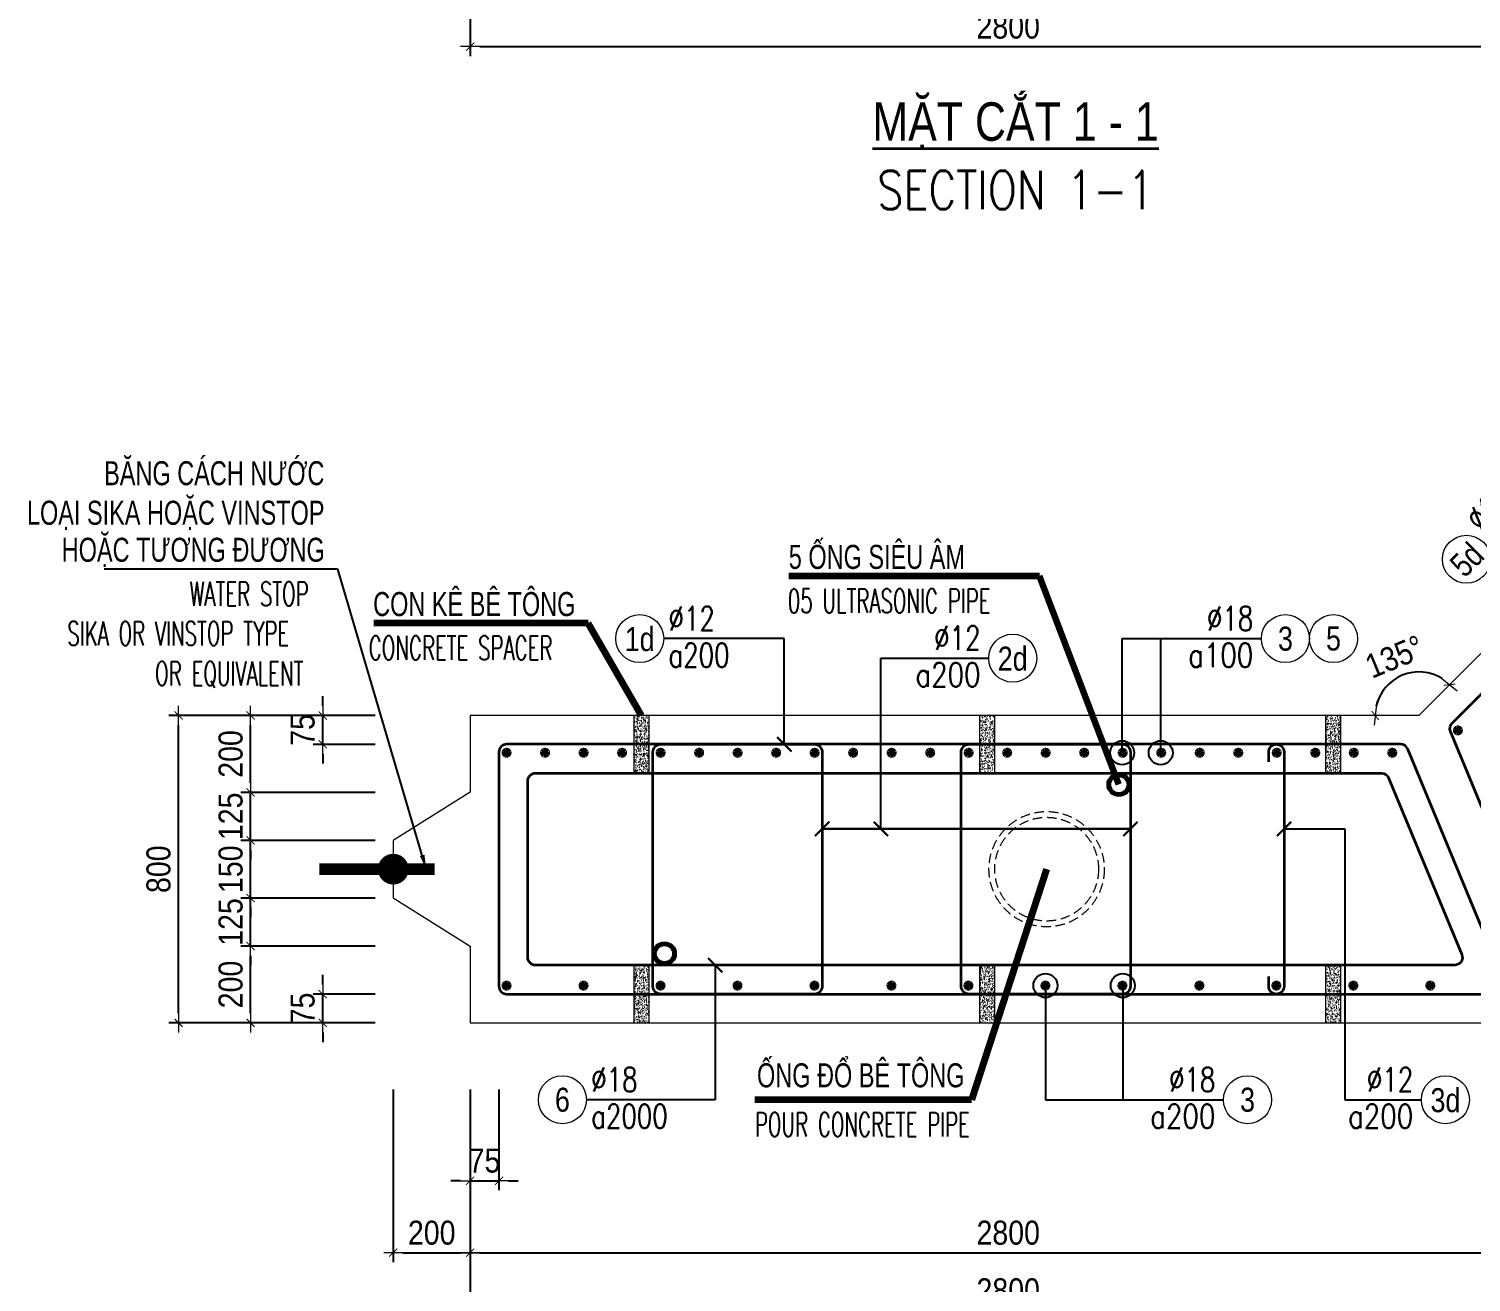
# Model space of a CAD drawing. Header units: millimetres. Extents: x -642477 to 1168880, y -27982 to 330379.
# Drawn here: x 577394 to 588653, y 82598 to 92384 of the extents above; entities that cross this region are included whole.
import ezdxf
from ezdxf.enums import TextEntityAlignment as Align

# ---------------------------------------------------------------- set-up
doc = ezdxf.new("R2010")
doc.units = ezdxf.units.MM
doc.linetypes.add('HIDDEN', pattern=[0.375, 0.25, -0.125])
doc.layers.get('0').update_dxf_attribs({"lineweight": 20})
doc.layers.get('Defpoints').update_dxf_attribs({"color": 151, "lineweight": 9})
for name, color, linetype, lineweight in [('NDC_S_BREAK-LINE', 1, 'Continuous', 15), ('NDC_S_DIAPHGRAM WALL', 3, 'Continuous', 20), ('NDC_S_DIM', 1, 'Continuous', 15), ('NDC_S_ENG TITLE', 3, 'Continuous', 20), ('NDC_S_HATCH MATERIAL', 8, 'Continuous', 13), ('NDC_S_LEADER', 1, 'Continuous', 15), ('NDC_S_LEVEL TEXT', 7, 'Continuous', 20), ('NDC_S_REBAR', 4, 'Continuous', 35), ('NDC_S_VN TEXT', 7, 'Continuous', 20), ('NDC_S_VN TITLE', 6, 'Continuous', 35)]:
    doc.layers.add(name, color=color, linetype=linetype, lineweight=lineweight)
doc.layers.add('NDC_S_REBAR DES.', color=2, linetype='Continuous')
doc.styles.add('ARIAL', font='arial.ttf', dxfattribs={"width": 0.8})
doc.styles.add('NDC_ARIAL', font='arial.ttf', dxfattribs={"width": 0.85})
doc.styles.add('NDC_DIM', font='', dxfattribs={"width": 0.75})
doc.styles.add('NDC_EN TXT', font='romans.shx', dxfattribs={"width": 0.8})
doc.styles.get('NDC_DIM').set_extended_font_data('Dotum')
doc.dimstyles.new('A1-NDC-1-25 (x3)', dxfattribs={"dimscale": 75, "dimtxt": 2.5, "dimasz": 1, "dimexe": 1, "dimexo": 0, "dimgap": 0.8, "dimtad": 1, "dimdec": 0, "dimlfac": 0.333333, "dimdsep": 46, "dimtxsty": 'NDC_ARIAL', "dimblk": 'DIMMARK', "dimcen": 49999.938995, "dimdle": 1.5, "dimclrd": 1, "dimclre": 1, "dimclrt": 3, "dimadec": 0, "dimazin": 0, "dimtfac": 1, "dimtdec": 0, "dimtix": 1, "dimtmove": 2, "dimatfit": 3, "dimfxl": 1, "dimarcsym": 0})
doc.dimstyles.new('NDC_dim_25', dxfattribs={"dimscale": 25, "dimtxt": 2.2, "dimasz": 1.5, "dimexe": 1.5, "dimexo": 2.5, "dimgap": 1, "dimtad": 1, "dimdec": 0, "dimzin": 0, "dimdsep": 46, "dimtxsty": 'NDC_DIM', "dimblk": 'DIMMARK', "dimcen": 0.09, "dimdle": 1.2, "dimclrd": 1, "dimclre": 1, "dimclrt": 3, "dimadec": 0, "dimazin": 0, "dimtfac": 1, "dimtdec": 0, "dimtix": 1, "dimtofl": 0, "dimtmove": 0, "dimatfit": 3, "dimfxl": 6, "dimfxlon": 1, "dimtolj": 1, "dimtzin": 0, "dimarcsym": 0})

# ---------------------------------------------------------------- blocks, each defined once
blk = doc.blocks.new('DIMMARK')
at = {"layer": 'NDC_S_DIM', "color": 1}
blk.add_line((-1.5, 0), (1, 0), dxfattribs=at)
at = {"layer": 'NDC_S_DIM', "color": 2, "const_width": 0.1}
blk.add_lwpolyline([(-0.424, -0.424), (0.424, 0.424)], dxfattribs=at)
blk = doc.blocks.new('*D969')
at = {"layer": 'Defpoints', "color": 0, "ltscale": 100, "transparency": 16777216}
for p in [(580839, 93969), (589239, 93969), (589239, 92245)]:
    blk.add_point(p, dxfattribs=at)
at = {"layer": 'NDC_S_DIM', "color": 1, "lineweight": -2, "ltscale": 100, "transparency": 16777216}
for p, q in [((580839, 93969), (580839, 92170)), ((589239, 93969), (589239, 92170)), ((580914, 92245), (589164, 92245))]:
    blk.add_line(p, q, dxfattribs=at)
at = {"layer": 'NDC_S_DIM', "color": 1, "lineweight": -2, "ltscale": 100, "transparency": 16777216, "xscale": 75, "yscale": 75, "zscale": 75, "rotation": 180}
blk.add_blockref('DIMMARK', (580839, 92245), dxfattribs=at)
at = {"layer": 'NDC_S_DIM', "color": 1, "lineweight": -2, "ltscale": 100, "transparency": 16777216, "xscale": 75, "yscale": 75, "zscale": 75}
blk.add_blockref('DIMMARK', (589239, 92245), dxfattribs=at)
at = {"layer": 'NDC_S_DIM', "color": 3, "ltscale": 100, "transparency": 16777216, "insert": (585039, 92400), "char_height": 187.5, "attachment_point": 5, "style": 'NDC_ARIAL'}
blk.add_mtext('2800', dxfattribs=at)
blk = doc.blocks.new('Ong sieu am')
at = {"layer": 'NDC_S_HATCH MATERIAL'}
h = blk.add_hatch(dxfattribs=at)
h.set_pattern_fill('ANSI31', color=256, scale=20)
h.set_pattern_definition([(45, (0, 0), (-1.76776695, 1.76776695), [])])
h.paths.add_polyline_path([(-7119.3, 51158.9, 1), (-7179.3, 51158.9, 1)])
h.paths.add_polyline_path([(-7171.3, 51158.9, -1), (-7127.3, 51158.9, -1)], flags=16)
at = {"layer": 'NDC_S_REBAR DES.'}
for radius in [30, 22]:
    blk.add_circle((-7149.3, 51158.9), radius, dxfattribs=at)
blk = doc.blocks.new('ong do BT')
at = {"layer": 'NDC_S_HATCH MATERIAL', "linetype": 'HIDDEN', "ltscale": 100}
for radius in [150, 135]:
    blk.add_circle((-6323.7, 51237.8), radius, dxfattribs=at)
blk = doc.blocks.new('con ke BT')
at = {"layer": 'NDC_S_HATCH MATERIAL'}
h = blk.add_hatch(dxfattribs=at)
h.set_pattern_fill('AR-CONC', color=256, scale=2)
h.set_pattern_definition([(50, (0, 0), (14.3452037, -1.2550427), [1.5, -16.5]), (355, (0, 0), (-2.7750267, 15.0438427), [1.2, -13.2]), (100.451444, (1.195, -0.105), (11.570177, 13.7888), [1.274804, -14.0228422]), (46.1842, (0, 4), (21.3448266, -3.3103856), [2.25, -24.75]), (96.635635, (1.779, 3.724), (18.693239, 19.482372), [1.912207, -21.034275]), (351.184164, (0, 4), (18.693239, 19.482372), [1.8, -19.8]), (21, (2, 3), (11.938141, -8.0523778), [1.5, -16.5]), (326, (2, 3), (4.8663066, 14.503001), [1.2, -13.2]), (71.451445, (2.995, 2.329), (16.8044475, 6.450623), [1.274804, -14.0228422]), (37.5, (0, 0), (0.2431971, 6.6578771), [0, -13.04, 0, -13.4, 0, -13.25]), (7.5, (0, 0), (5.2613907, 7.8882342), [0, -7.64, 0, -12.74, 0, -5.05]), (327.5, (-4.46, 0), (10.6764487, -0.45109743), [0, -5, 0, -15.6, 0, -20.7]), (317.5, (-6.46, 0), (11.6637234, 2.0020996), [0, -6.5, 0, -10.36, 0, -14.7])])
h.paths.add_polyline_path([(-7076.9, 51430.9), (-7116.9, 51430.9), (-7116.9, 51280.9), (-7076.9, 51280.9)])
at = {"layer": 'NDC_S_BREAK-LINE'}
blk.add_lwpolyline([(-7116.9, 51430.9), (-7116.9, 51280.9), (-7076.9, 51280.9), (-7076.9, 51430.9)], close=True, dxfattribs=at)
blk = doc.blocks.new('*U972')
at = {"layer": 'NDC_S_LEADER', "xscale": 3, "yscale": 3, "zscale": 3}
blk.add_blockref('con ke BT', (21291, -154068), dxfattribs=at)
blk = doc.blocks.new('*U973')
at = {"layer": 'NDC_S_DIM', "color": 0, "linetype": 'ByBlock', "lineweight": -2, "transparency": 16777216}
for p in [(0, 0), (2700, 0), (5400, 0)]:
    blk.add_blockref('*U972', p, dxfattribs=at)
blk = doc.blocks.new('*U974')
at = {"layer": 'NDC_S_LEADER', "xscale": 3, "yscale": 3, "zscale": 3}
blk.add_blockref('con ke BT', (21291, -154068), dxfattribs=at)
blk = doc.blocks.new('*U975')
at = {"layer": 'NDC_S_DIM', "color": 0, "linetype": 'ByBlock', "lineweight": -2, "transparency": 16777216}
for p in [(0, 0), (2700, 0), (5400, 0)]:
    blk.add_blockref('*U974', p, dxfattribs=at)
blk = doc.blocks.new('*U367')
blk.add_circle((-2.5, 0), 2.5)
at = {"layer": 'NDC_S_VN TEXT', "color": 3, "style": 'NDC_EN TXT', "width": 0.75}
for tag, p in [('DK1', (0.5, 0.85)), ('KC1', (0.5, -2.97))]:
    blk.add_attdef(tag, p, '', height=2.5, dxfattribs=at)
at = {"layer": 'NDC_S_VN TEXT', "color": 7, "style": 'ARIAL', "width": 0.8}
blk.add_attdef('SH2', text='', height=2.5, dxfattribs=at).set_placement((-2.5, 0), align=Align.MIDDLE)
blk = doc.blocks.new('*U366')
blk.add_circle((2.5, 0), 2.5)
at = {"layer": 'NDC_S_VN TEXT', "color": 3, "style": 'NDC_EN TXT'}
for tag, width, p in [('DK2', 0.75, (-0.85, 0.85)), ('KC2', 0.8, (-0.85, -2.97))]:
    blk.add_attdef(tag, text='', height=2.5, dxfattribs=dict(at, width=width)).set_placement(p, align=Align.RIGHT)
at = {"layer": 'NDC_S_VN TEXT', "color": 7, "style": 'ARIAL', "width": 0.8}
blk.add_attdef('SH3', text='', height=2.5, dxfattribs=at).set_placement((2.5, 0), align=Align.MIDDLE)
blk = doc.blocks.new('kata_block_THEP')
at = {"layer": 'NDC_S_REBAR', "color": 0}
for p, q in [((-0.5, 0), (0.5, 0)), ((-0.35, 0.35), (0.35, -0.35)), ((0.35, 0.35), (-0.35, -0.35)), ((0, 0.5), (0, -0.5))]:
    blk.add_line(p, q, dxfattribs=at)
at = {"layer": 'NDC_S_REBAR', "color": 0, "const_width": 0.0833}
blk.add_lwpolyline([(-0.5, 0, 1), (0.5, 0, 1), (-0.5, 0, 1)], format="xyb", dxfattribs=at)
blk = doc.blocks.new('*U976')
at = {"layer": 'NDC_S_REBAR', "ltscale": 80, "xscale": 72, "yscale": 72, "zscale": 72}
blk.add_blockref('kata_block_THEP', (0, 0), dxfattribs=at)
blk = doc.blocks.new('*U977')
at = {"layer": 'NDC_S_LEVEL TEXT', "color": 0, "linetype": 'ByBlock', "lineweight": -2, "transparency": 16777216}
for p in [(0, 0), (600.9, 0), (1201.8, 0), (1802.7, 0), (2403.6, 0), (3004.5, 0), (3605.4, 0), (4206.3, 0), (4807.2, 0), (5408.1, 0), (6009, 0), (6609.9, 0), (7210.8, 0)]:
    blk.add_blockref('*U976', p, dxfattribs=at)
blk = doc.blocks.new('*U978')
at = {"layer": 'NDC_S_REBAR', "ltscale": 80, "xscale": 72, "yscale": 72, "zscale": 72}
blk.add_blockref('kata_block_THEP', (0, 0), dxfattribs=at)
blk = doc.blocks.new('*U979')
at = {"layer": 'NDC_S_LEVEL TEXT', "color": 0, "linetype": 'ByBlock', "lineweight": -2, "transparency": 16777216}
for p in [(0, 0), (300.6, 0), (601.2, 0), (901.8, 0), (1202.4, 0), (1503, 0), (1803.6, 0), (2104.2, 0), (2404.8, 0), (2705.4, 0), (3006, 0), (3306.6, 0), (3607.2, 0), (3907.8, 0), (4208.4, 0), (4509, 0), (4809.6, 0), (5110.2, 0), (5410.8, 0), (5711.4, 0), (6012, 0), (6312.6, 0), (6613.2, 0), (6913.8, 0)]:
    blk.add_blockref('*U978', p, dxfattribs=at)
blk = doc.blocks.new('*D988')
at = {"layer": 'Defpoints', "color": 0, "ltscale": 100, "transparency": 16777216}
for p in [(580839, 84102), (581064, 84102), (581064, 83390)]:
    blk.add_point(p, dxfattribs=at)
at = {"layer": 'NDC_S_DIM', "color": 1, "lineweight": -2, "ltscale": 100, "transparency": 16777216}
for p, q in [((580839, 84102), (580839, 83315)), ((581064, 84102), (581064, 83315)), ((580764, 83390), (580689, 83390)), ((580839, 83390), (581064, 83390)), ((581139, 83390), (581214, 83390))]:
    blk.add_line(p, q, dxfattribs=at)
at = {"layer": 'NDC_S_DIM', "color": 1, "lineweight": -2, "ltscale": 100, "transparency": 16777216, "xscale": 75, "yscale": 75, "zscale": 75}
blk.add_blockref('DIMMARK', (580839, 83390), dxfattribs=at)
at = {"layer": 'NDC_S_DIM', "color": 1, "lineweight": -2, "ltscale": 100, "transparency": 16777216, "xscale": 75, "yscale": 75, "zscale": 75, "rotation": 180}
blk.add_blockref('DIMMARK', (581064, 83390), dxfattribs=at)
at = {"layer": 'NDC_S_DIM', "color": 3, "ltscale": 100, "transparency": 16777216, "insert": (580951, 83546), "char_height": 187.5, "attachment_point": 5, "style": 'NDC_ARIAL'}
blk.add_mtext('75', dxfattribs=at)
blk = doc.blocks.new('*D989')
at = {"layer": 'Defpoints', "color": 0, "ltscale": 100, "transparency": 16777216}
for p in [(580239, 84102), (580839, 84102), (580839, 82828)]:
    blk.add_point(p, dxfattribs=at)
at = {"layer": 'NDC_S_DIM', "color": 1, "lineweight": -2, "ltscale": 100, "transparency": 16777216}
for p, q in [((580239, 84102), (580239, 82753)), ((580839, 84102), (580839, 82753)), ((580314, 82828), (580764, 82828))]:
    blk.add_line(p, q, dxfattribs=at)
at = {"layer": 'NDC_S_DIM', "color": 1, "lineweight": -2, "ltscale": 100, "transparency": 16777216, "xscale": 75, "yscale": 75, "zscale": 75, "rotation": 180}
blk.add_blockref('DIMMARK', (580239, 82828), dxfattribs=at)
at = {"layer": 'NDC_S_DIM', "color": 1, "lineweight": -2, "ltscale": 100, "transparency": 16777216, "xscale": 75, "yscale": 75, "zscale": 75}
blk.add_blockref('DIMMARK', (580839, 82828), dxfattribs=at)
at = {"layer": 'NDC_S_DIM', "color": 3, "ltscale": 100, "transparency": 16777216, "insert": (580539, 82983), "char_height": 187.5, "attachment_point": 5, "style": 'NDC_ARIAL'}
blk.add_mtext('200', dxfattribs=at)
blk = doc.blocks.new('*D990')
at = {"layer": 'Defpoints', "color": 0, "ltscale": 100, "transparency": 16777216}
for p in [(579125, 85222), (580097, 85222), (580097, 84622)]:
    blk.add_point(p, dxfattribs=at)
at = {"layer": 'NDC_S_DIM', "color": 1, "lineweight": -2, "ltscale": 100, "transparency": 16777216}
for p, q in [((580097, 85222), (579050, 85222)), ((579125, 84697), (579125, 85147)), ((580097, 84622), (579050, 84622))]:
    blk.add_line(p, q, dxfattribs=at)
at = {"layer": 'NDC_S_DIM', "color": 1, "lineweight": -2, "ltscale": 100, "transparency": 16777216, "xscale": 75, "yscale": 75, "zscale": 75}
for p, rotation in [((579125, 85222), 90), ((579125, 84622), 270)]:
    blk.add_blockref('DIMMARK', p, dxfattribs=dict(at, rotation=rotation))
at = {"layer": 'NDC_S_DIM', "color": 3, "ltscale": 100, "transparency": 16777216, "insert": (578970, 84922), "char_height": 187.5, "attachment_point": 5, "rotation": 90, "style": 'NDC_ARIAL'}
blk.add_mtext('200', dxfattribs=at)
blk = doc.blocks.new('*D991')
at = {"layer": 'Defpoints', "color": 0, "ltscale": 100, "transparency": 16777216}
for p in [(579125, 85597), (580097, 85597), (580097, 85222)]:
    blk.add_point(p, dxfattribs=at)
at = {"layer": 'NDC_S_DIM', "color": 1, "lineweight": -2, "ltscale": 100, "transparency": 16777216}
for p, q in [((579125, 85672), (579125, 85747)), ((580097, 85597), (579050, 85597)), ((579125, 85222), (579125, 85597)), ((580097, 85222), (579050, 85222)), ((579125, 85147), (579125, 85072))]:
    blk.add_line(p, q, dxfattribs=at)
at = {"layer": 'NDC_S_DIM', "color": 1, "lineweight": -2, "ltscale": 100, "transparency": 16777216, "xscale": 75, "yscale": 75, "zscale": 75}
for p, rotation in [((579125, 85597), 270), ((579125, 85222), 90)]:
    blk.add_blockref('DIMMARK', p, dxfattribs=dict(at, rotation=rotation))
at = {"layer": 'NDC_S_DIM', "color": 3, "ltscale": 100, "transparency": 16777216, "insert": (578970, 85410), "char_height": 187.5, "attachment_point": 5, "rotation": 90, "style": 'NDC_ARIAL'}
blk.add_mtext('125', dxfattribs=at)
blk = doc.blocks.new('*D992')
at = {"layer": 'Defpoints', "color": 0, "ltscale": 100, "transparency": 16777216}
for p in [(579125, 86047), (580097, 86047), (580097, 85597)]:
    blk.add_point(p, dxfattribs=at)
at = {"layer": 'NDC_S_DIM', "color": 1, "lineweight": -2, "ltscale": 100, "transparency": 16777216}
for p, q in [((579125, 86122), (579125, 86197)), ((580097, 86047), (579050, 86047)), ((579125, 85597), (579125, 86047)), ((580097, 85597), (579050, 85597)), ((579125, 85522), (579125, 85447))]:
    blk.add_line(p, q, dxfattribs=at)
at = {"layer": 'NDC_S_DIM', "color": 1, "lineweight": -2, "ltscale": 100, "transparency": 16777216, "xscale": 75, "yscale": 75, "zscale": 75}
for p, rotation in [((579125, 86047), 270), ((579125, 85597), 90)]:
    blk.add_blockref('DIMMARK', p, dxfattribs=dict(at, rotation=rotation))
at = {"layer": 'NDC_S_DIM', "color": 3, "ltscale": 100, "transparency": 16777216, "insert": (578970, 85822), "char_height": 187.5, "attachment_point": 5, "rotation": 90, "style": 'NDC_ARIAL'}
blk.add_mtext('150', dxfattribs=at)
blk = doc.blocks.new('*D993')
at = {"layer": 'Defpoints', "color": 0, "ltscale": 100, "transparency": 16777216}
for p in [(579125, 86422), (580097, 86422), (580097, 86047)]:
    blk.add_point(p, dxfattribs=at)
at = {"layer": 'NDC_S_DIM', "color": 1, "lineweight": -2, "ltscale": 100, "transparency": 16777216}
for p, q in [((579125, 86497), (579125, 86572)), ((580097, 86422), (579050, 86422)), ((579125, 86047), (579125, 86422)), ((580097, 86047), (579050, 86047)), ((579125, 85972), (579125, 85897))]:
    blk.add_line(p, q, dxfattribs=at)
at = {"layer": 'NDC_S_DIM', "color": 1, "lineweight": -2, "ltscale": 100, "transparency": 16777216, "xscale": 75, "yscale": 75, "zscale": 75}
for p, rotation in [((579125, 86422), 270), ((579125, 86047), 90)]:
    blk.add_blockref('DIMMARK', p, dxfattribs=dict(at, rotation=rotation))
at = {"layer": 'NDC_S_DIM', "color": 3, "ltscale": 100, "transparency": 16777216, "insert": (578970, 86235), "char_height": 187.5, "attachment_point": 5, "rotation": 90, "style": 'NDC_ARIAL'}
blk.add_mtext('125', dxfattribs=at)
blk = doc.blocks.new('*D994')
at = {"layer": 'Defpoints', "color": 0, "ltscale": 100, "transparency": 16777216}
for p in [(579125, 87022), (580097, 87022), (580097, 86422)]:
    blk.add_point(p, dxfattribs=at)
at = {"layer": 'NDC_S_DIM', "color": 1, "lineweight": -2, "ltscale": 100, "transparency": 16777216}
for p, q in [((580097, 87022), (579050, 87022)), ((579125, 86497), (579125, 86947)), ((580097, 86422), (579050, 86422))]:
    blk.add_line(p, q, dxfattribs=at)
at = {"layer": 'NDC_S_DIM', "color": 1, "lineweight": -2, "ltscale": 100, "transparency": 16777216, "xscale": 75, "yscale": 75, "zscale": 75}
for p, rotation in [((579125, 87022), 90), ((579125, 86422), 270)]:
    blk.add_blockref('DIMMARK', p, dxfattribs=dict(at, rotation=rotation))
at = {"layer": 'NDC_S_DIM', "color": 3, "ltscale": 100, "transparency": 16777216, "insert": (578970, 86722), "char_height": 187.5, "attachment_point": 5, "rotation": 90, "style": 'NDC_ARIAL'}
blk.add_mtext('200', dxfattribs=at)
blk = doc.blocks.new('*D995')
at = {"layer": 'Defpoints', "color": 0, "ltscale": 100, "transparency": 16777216}
for p in [(578563, 87022), (580097, 87022), (580097, 84622)]:
    blk.add_point(p, dxfattribs=at)
at = {"layer": 'NDC_S_DIM', "color": 1, "lineweight": -2, "ltscale": 100, "transparency": 16777216}
for p, q in [((580097, 87022), (578488, 87022)), ((578563, 84697), (578563, 86947)), ((580097, 84622), (578488, 84622))]:
    blk.add_line(p, q, dxfattribs=at)
at = {"layer": 'NDC_S_DIM', "color": 1, "lineweight": -2, "ltscale": 100, "transparency": 16777216, "xscale": 75, "yscale": 75, "zscale": 75}
for p, rotation in [((578563, 87022), 90), ((578563, 84622), 270)]:
    blk.add_blockref('DIMMARK', p, dxfattribs=dict(at, rotation=rotation))
at = {"layer": 'NDC_S_DIM', "color": 3, "ltscale": 100, "transparency": 16777216, "insert": (578407, 85822), "char_height": 187.5, "attachment_point": 5, "rotation": 90, "style": 'NDC_ARIAL'}
blk.add_mtext('800', dxfattribs=at)
blk = doc.blocks.new('*D996')
at = {"layer": 'Defpoints', "color": 0, "ltscale": 100, "transparency": 16777216}
for p in [(579688, 84847), (580097, 84847), (580097, 84622)]:
    blk.add_point(p, dxfattribs=at)
at = {"layer": 'NDC_S_DIM', "color": 1, "lineweight": -2, "ltscale": 100, "transparency": 16777216}
for p, q in [((579688, 84922), (579688, 84997)), ((580097, 84847), (579613, 84847)), ((579688, 84622), (579688, 84847)), ((580097, 84622), (579613, 84622)), ((579688, 84547), (579688, 84472))]:
    blk.add_line(p, q, dxfattribs=at)
at = {"layer": 'NDC_S_DIM', "color": 1, "lineweight": -2, "ltscale": 100, "transparency": 16777216, "xscale": 75, "yscale": 75, "zscale": 75}
for p, rotation in [((579688, 84847), 270), ((579688, 84622), 90)]:
    blk.add_blockref('DIMMARK', p, dxfattribs=dict(at, rotation=rotation))
at = {"layer": 'NDC_S_DIM', "color": 3, "ltscale": 100, "transparency": 16777216, "insert": (579532, 84735), "char_height": 187.5, "attachment_point": 5, "rotation": 90, "style": 'NDC_ARIAL'}
blk.add_mtext('75', dxfattribs=at)
blk = doc.blocks.new('*D997')
at = {"layer": 'Defpoints', "color": 0, "ltscale": 100, "transparency": 16777216}
for p in [(579688, 87022), (580097, 87022), (580097, 86797)]:
    blk.add_point(p, dxfattribs=at)
at = {"layer": 'NDC_S_DIM', "color": 1, "lineweight": -2, "ltscale": 100, "transparency": 16777216}
for p, q in [((579688, 87097), (579688, 87172)), ((580097, 87022), (579613, 87022)), ((579688, 86797), (579688, 87022)), ((580097, 86797), (579613, 86797)), ((579688, 86722), (579688, 86647))]:
    blk.add_line(p, q, dxfattribs=at)
at = {"layer": 'NDC_S_DIM', "color": 1, "lineweight": -2, "ltscale": 100, "transparency": 16777216, "xscale": 75, "yscale": 75, "zscale": 75}
for p, rotation in [((579688, 87022), 270), ((579688, 86797), 90)]:
    blk.add_blockref('DIMMARK', p, dxfattribs=dict(at, rotation=rotation))
at = {"layer": 'NDC_S_DIM', "color": 3, "ltscale": 100, "transparency": 16777216, "insert": (579532, 86910), "char_height": 187.5, "attachment_point": 5, "rotation": 90, "style": 'NDC_ARIAL'}
blk.add_mtext('75', dxfattribs=at)
blk = doc.blocks.new('123')
at = {"layer": 'NDC_S_DIAPHGRAM WALL', "ltscale": 0.01}
blk.add_lwpolyline([(0, 2400), (8400, 2400), (14340, -3540), (13916, -3964), (13226, -3805), (12908, -4123), (13067, -4812), (12643, -5237), (7406, 0), (0, 0), (0, 600), (-600, 975), (-600, 1425), (0, 1800)], close=True, dxfattribs=at)
blk = doc.blocks.new('*D1013')
at = {"layer": 'Defpoints', "color": 0, "ltscale": 100, "transparency": 16777216}
for p in [(580839, 84102), (589239, 84102), (589239, 82828)]:
    blk.add_point(p, dxfattribs=at)
at = {"layer": 'NDC_S_DIM', "color": 1, "lineweight": -2, "ltscale": 100, "transparency": 16777216}
for p, q in [((580839, 84102), (580839, 82753)), ((589239, 84102), (589239, 82753)), ((580914, 82828), (589164, 82828))]:
    blk.add_line(p, q, dxfattribs=at)
at = {"layer": 'NDC_S_DIM', "color": 1, "lineweight": -2, "ltscale": 100, "transparency": 16777216, "xscale": 75, "yscale": 75, "zscale": 75, "rotation": 180}
blk.add_blockref('DIMMARK', (580839, 82828), dxfattribs=at)
at = {"layer": 'NDC_S_DIM', "color": 1, "lineweight": -2, "ltscale": 100, "transparency": 16777216, "xscale": 75, "yscale": 75, "zscale": 75}
blk.add_blockref('DIMMARK', (589239, 82828), dxfattribs=at)
at = {"layer": 'NDC_S_DIM', "color": 3, "ltscale": 100, "transparency": 16777216, "insert": (585039, 82983), "char_height": 187.5, "attachment_point": 5, "style": 'NDC_ARIAL'}
blk.add_mtext('2800', dxfattribs=at)
blk = doc.blocks.new('*D1014')
at = {"layer": 'Defpoints', "color": 0, "ltscale": 100, "transparency": 16777216}
for p in [(580839, 84102), (589239, 84102), (589239, 82378)]:
    blk.add_point(p, dxfattribs=at)
at = {"layer": 'NDC_S_DIM', "color": 1, "lineweight": -2, "ltscale": 100, "transparency": 16777216}
for p, q in [((580839, 84102), (580839, 82303)), ((589239, 84102), (589239, 82303)), ((580914, 82378), (589164, 82378))]:
    blk.add_line(p, q, dxfattribs=at)
at = {"layer": 'NDC_S_DIM', "color": 1, "lineweight": -2, "ltscale": 100, "transparency": 16777216, "xscale": 75, "yscale": 75, "zscale": 75, "rotation": 180}
blk.add_blockref('DIMMARK', (580839, 82378), dxfattribs=at)
at = {"layer": 'NDC_S_DIM', "color": 1, "lineweight": -2, "ltscale": 100, "transparency": 16777216, "xscale": 75, "yscale": 75, "zscale": 75}
blk.add_blockref('DIMMARK', (589239, 82378), dxfattribs=at)
at = {"layer": 'NDC_S_DIM', "color": 3, "ltscale": 100, "transparency": 16777216, "insert": (585039, 82533), "char_height": 187.5, "attachment_point": 5, "style": 'NDC_ARIAL'}
blk.add_mtext('2800', dxfattribs=at)
blk = doc.blocks.new('*D1012')
at = {"layer": 'Defpoints', "color": 0, "ltscale": 100, "transparency": 16777216}
for p in [(593481, 92259), (588245, 87363), (580839, 87022), (588245, 87022), (588245, 87022)]:
    blk.add_point(p, dxfattribs=at)
at = {"layer": 'NDC_S_DIM', "color": 1, "lineweight": -2, "ltscale": 100, "transparency": 16777216}
blk.add_arc((588245, 87022), 341, 57.6444, 167.3547, dxfattribs=at)
at = {"layer": 'NDC_S_DIM', "color": 1, "lineweight": -2, "ltscale": 100, "transparency": 16777216, "xscale": 75, "yscale": 75, "zscale": 75}
for p, rotation in [((588485, 87263), 321.3217909856085), ((587904, 87022), 263.6773421311244)]:
    blk.add_blockref('DIMMARK', p, dxfattribs=dict(at, rotation=rotation))
at = {"layer": 'NDC_S_DIM', "color": 3, "ltscale": 100, "transparency": 16777216, "insert": (588055, 87481), "char_height": 187.5, "attachment_point": 5, "rotation": 22.4996, "style": 'NDC_ARIAL'}
blk.add_mtext('135°', dxfattribs=at)

msp = doc.modelspace()

# ---------------------------------------------------------------- linework, layer by layer
at = {"layer": 'NDC_S_DIAPHGRAM WALL', "ltscale": 0.01}
msp.add_lwpolyline([(580838.7, 87022.4), (580838.7, 86422.4), (580238.7, 86047.4), (580238.7, 85597.4), (580838.7, 85222.4), (580838.7, 84622.4)], dxfattribs=at)
at = {"layer": 'NDC_S_DIAPHGRAM WALL', "ltscale": 50, "const_width": 120}
msp.add_lwpolyline([(580298.7, 85822.4, -1), (580178.7, 85822.4, -1)], format="xyb", close=True, dxfattribs=at)
at = {"layer": 'NDC_S_DIAPHGRAM WALL', "ltscale": 50, "const_width": 90}
msp.add_lwpolyline([(580560.7, 85822.4), (579660.7, 85822.4)], dxfattribs=at)
at = {"layer": 'NDC_S_DIM'}
msp.add_circle((587578.1, 87622.4), 187.5, dxfattribs=at)
at = {"layer": 'NDC_S_REBAR'}
for points in [[(593431.9, 90334.8), (594746.7, 90635.7, -0.2585925), (594802.6, 90619.7), (594817.8, 90604.5, -0.4142136), (594817.8, 90519.6), (589346.7, 85048.7, -0.5345087), (589248.9, 85068.1), (588490.9, 86898.1, -0.3033487), (588503.9, 86963.5), (593439, 91898.5, -0.4142136), (593523.8, 91898.5), (593535, 91887.3, -0.2239077), (593552.3, 91839.2), (593257.6, 90525)], [(587072.1, 86661.5), (587072.1, 86737.4, -0.4142136), (587132.1, 86797.4, -0.4142136), (587192.1, 86737.4), (587192.1, 84907.4, -0.4142136), (587132.1, 84847.4, -0.4142136), (587072.1, 84907.4), (587072.1, 84983.3)]]:
    msp.add_lwpolyline(points, format="xyb", dxfattribs=at)
for points in [[(581123.7, 86797.4, 0.4142136), (581063.7, 86737.4), (581063.7, 84907.4, 0.4142136), (581123.7, 84847.4), (581123.7, 84847.4), (588860.8, 84847.4, 0.5345087), (588916.3, 84930.4), (588158.3, 86760.4, 0.3033487), (588102.9, 86797.4)], [(582325.6, 86797.4), (583526.9, 86797.4, -0.4142136), (583586.9, 86737.4), (583586.9, 84907.4, -0.4142136), (583526.9, 84847.4), (582325.6, 84847.4, -0.4142136), (582265.6, 84907.4), (582265.6, 86737.4, -0.4142136)], [(584731.6, 86797.4), (585932.9, 86797.4, -0.4142136), (585992.9, 86737.4), (585992.9, 84907.4, -0.4142136), (585932.9, 84847.4), (584731.6, 84847.4, -0.4142136), (584671.6, 84907.4), (584671.6, 86737.4, -0.4142136)], [(581348.7, 86572.4), (587952.5, 86572.4, -0.3033487), (588007.9, 86535.4), (588579.5, 85155.4, -0.5345087), (588524.1, 85072.4), (581348.7, 85072.4, -0.4142136), (581288.7, 85132.4), (581288.7, 86512.4, -0.4142136)]]:
    msp.add_lwpolyline(points, format="xyb", close=True, dxfattribs=at)

# ---------------------------------------------------------------- block references
at = {"layer": 'NDC_S_DIM', "ltscale": 80, "xscale": 75, "yscale": 75, "zscale": 75, "rotation": 44.99913387416254}
msp.add_blockref('*U367', (588748.3, 88374.6), dxfattribs=at).add_auto_attribs({'SH2': '5d', 'DK1': '%%c12', 'KC1': 'a200'})
at = {"layer": 'NDC_S_DIM', "ltscale": 80, "xscale": 75, "yscale": 75, "zscale": 75}
for name, p, values in [('*U367', (582349.8, 87622.4), {'SH2': '1d', 'DK1': '%%c12', 'KC1': 'a200'}), ('*U366', (587015.6, 87622.4), {'SH3': '3', 'DK2': '%%C18', 'KC2': 'a100'}), ('*U366', (584886.6, 87470), {'SH3': '2d', 'DK2': '%%c12', 'KC2': 'a200'}), ('*U367', (581746.7, 84022.4), {'SH2': '6', 'DK1': '%%C18', 'KC1': 'a2000'}), ('*U366', (586719.5, 84022.4), {'SH3': '3', 'DK2': '%%C18', 'KC2': 'a200'}), ('*U366', (588264.2, 84022.4), {'SH3': '3d', 'DK2': '%%c12', 'KC2': 'a200'})]:
    msp.add_blockref(name, p, dxfattribs=at).add_auto_attribs(values)
at = {"layer": 'NDC_S_DIM'}
for name, p in [('*U973', (582175.2, 86797.4)), ('*U975', (582175.2, 84847.4))]:
    msp.add_blockref(name, p, dxfattribs=at)
at = {"layer": 'NDC_S_LEADER', "xscale": -1, "rotation": 180}
msp.add_blockref('123', (580838.7, 87022.4), dxfattribs=at)
at = {"layer": 'NDC_S_LEADER', "xscale": 3, "yscale": 3, "zscale": 3}
for name, p in [('Ong sieu am', (607350.8, -66994.1)), ('ong do BT', (604309.9, -67891)), ('Ong sieu am', (603803.4, -68314.1))]:
    msp.add_blockref(name, p, dxfattribs=at)
at = {"layer": 'NDC_S_LEVEL TEXT', "extrusion": (0, 0, -1), "xscale": -1, "zscale": -1}
msp.add_blockref('*U979', (-581123.1, 86731.4), dxfattribs=at)
at = {"layer": 'NDC_S_LEVEL TEXT', "xscale": -1, "rotation": 180}
msp.add_blockref('*U977', (581123.1, 84913.4), dxfattribs=at)
at = {"layer": 'NDC_S_REBAR', "ltscale": 80, "xscale": 72, "yscale": 72, "zscale": 72}
msp.add_blockref('kata_block_THEP', (588548.8, 86905.8), dxfattribs=at)

# ---------------------------------------------------------------- texts
at = {"layer": 'NDC_S_ENG TITLE', "style": 'NDC_EN TXT', "width": 0.8}
msp.add_text('SECTION 1-1', height=300, dxfattribs=at).set_placement((585096.3, 91125.6), align=Align.MIDDLE)
at = {"layer": 'NDC_S_ENG TITLE', "style": 'NDC_EN TXT', "width": 0.6}
for s, p in [('WATER STOP', (578647.8, 87972)), ('05 ULTRASONIC PIPE', (583318.9, 87916.7)), ('SIKA OR VINSTOP TYPE', (577694.2, 87663.4)), ('CONCRETE SPACER', (580047.8, 87549.6)), ('OR EQUIVALENT', (578379.9, 87349.9)), ('POUR CONCRETE PIPE', (583061.4, 83828.7))]:
    msp.add_text(s, height=187.5, dxfattribs=at).set_placement(p, align=Align.MIDDLE_LEFT)
at = {"layer": 'NDC_S_LEVEL TEXT', "style": 'NDC_ARIAL', "width": 0.7}
for s, p in [('BĂNG CÁCH NƯỚC', (577981.8, 88914.2)), ('LOẠI SIKA HOẶC VINSTOP', (577379.1, 88605.5)), ('HOẶC TƯƠNG ĐƯƠNG', (577650.7, 88316.2)), ('5 ỐNG SIÊU ÂM', (583326.2, 88260.8)), ('CON KÊ BÊ TÔNG', (580081.7, 87892.4)), ('ỐNG ĐỔ BÊ TÔNG', (583078.2, 84212.9))]:
    msp.add_text(s, height=187.5, dxfattribs=at).set_placement(p, align=Align.MIDDLE_LEFT)
at = {"layer": 'NDC_S_VN TEXT', "color": 7, "style": 'ARIAL', "width": 0.8}
msp.add_text('5', height=187.5, dxfattribs=at).set_placement((587578.1, 87622.4), align=Align.MIDDLE)
at = {"layer": 'NDC_S_VN TITLE', "style": 'NDC_ARIAL', "width": 0.8}
msp.add_text('%%UMẶT CẮT 1 - 1', height=300, dxfattribs=at).set_placement((585096.3, 91672.1), align=Align.MIDDLE)

# ---------------------------------------------------------------- dimensions: what is measured, and where the dimension line sits
at = {"layer": 'NDC_S_DIM', "ltscale": 100}
for base, p1, p2, picture, middle in [((589238.7, 92244.6), (580838.7, 93969.3), (589238.7, 93969.3), '*D969', (585038.7, 92400.3)), ((580838.7, 82827.7), (580238.7, 84102.4), (580838.7, 84102.4), '*D989', (580538.7, 82983.5)), ((581063.7, 83390.2), (580838.7, 84102.4), (581063.7, 84102.4), '*D988', (580951.2, 83545.6)), ((589238.7, 82827.7), (580838.7, 84102.4), (589238.7, 84102.4), '*D1013', (585038.7, 82983.5)), ((589238.7, 82377.7), (580838.7, 84102.4), (589238.7, 84102.4), '*D1014', (585038.7, 82533.5))]:
    dim = msp.add_linear_dim(base=base, p1=p1, p2=p2, dimstyle='A1-NDC-1-25 (x3)', dxfattribs=at)
    dim.commit()
    dim.dimension.update_dxf_attribs({"geometry": picture, "text_midpoint": middle})
dim = msp.add_angular_dim_2l(base=(588244.6, 87362.9), line1=((593481.4, 92259.1), (588244.6, 87022.4)), line2=((588244.6, 87022.4), (580838.7, 87022.4)), dimstyle='A1-NDC-1-25 (x3)', dxfattribs=at)
dim.commit()
dim.dimension.update_dxf_attribs({"geometry": '*D1012', "text_midpoint": (588054.7, 87480.9)})
for base, p1, p2, picture, middle in [((579687.8, 87022.4), (580096.7, 86797.4), (580096.7, 87022.4), '*D997', (579532.4, 86909.9)), ((578562.8, 87022.4), (580096.7, 84622.4), (580096.7, 87022.4), '*D995', (578407, 85822.4)), ((579125.3, 87022.4), (580096.7, 86422.4), (580096.7, 87022.4), '*D994', (578969.5, 86722.4)), ((579125.3, 86422.4), (580096.7, 86047.4), (580096.7, 86422.4), '*D993', (578969.5, 86234.9)), ((579125.3, 86047.4), (580096.7, 85597.4), (580096.7, 86047.4), '*D992', (578969.5, 85822.4)), ((579125.3, 85597.4), (580096.7, 85222.4), (580096.7, 85597.4), '*D991', (578969.5, 85409.9)), ((579125.3, 85222.4), (580096.7, 84622.4), (580096.7, 85222.4), '*D990', (578969.5, 84922.4)), ((579687.8, 84847.4), (580096.7, 84622.4), (580096.7, 84847.4), '*D996', (579532.4, 84734.9))]:
    dim = msp.add_linear_dim(base=base, p1=p1, p2=p2, angle=90, dimstyle='A1-NDC-1-25 (x3)', dxfattribs=at)
    dim.commit()
    dim.dimension.update_dxf_attribs({"geometry": picture, "text_midpoint": middle})

# ---------------------------------------------------------------- leaders
at = {"layer": 'NDC_S_LEADER'}
for points, override in [([(580496.4, 85822.4), (579805.1, 88165.7), (577982.7, 88165.7)], {"dimasz": 4.5}), ([(585902.9, 86482.4), (585284.1, 88110.3), (583327.1, 88110.3)], {"dimasz": 4.5, "dimlwd": 65533}), ([(582175.2, 87022.4), (581759.3, 87743.3), (580087.2, 87743.3)], {"dimasz": 4.5, "dimlwd": 65533}), ([(583291.1, 86797.4), (583291.1, 87622.4), (582349.8, 87622.4)], {"dimasz": 4.5, "dimldrblk": 'ArchTick'}), ([(585928.8, 86731.4), (585928.8, 87622.4), (587015.6, 87622.4)], {"dimasz": 7.5, "dimldrblk": 'DotBlank'}), ([(586229.1, 86731.4), (586229.1, 87622.4), (587015.6, 87622.4)], {"dimasz": 7.5, "dimldrblk": 'DotBlank'}), ([(584044.9, 86136.7), (584044.9, 87470), (584886.6, 87470)], {"dimasz": 4.5, "dimldrblk": 'ArchTick'}), ([(583586.9, 86136.7), (585992.9, 86136.7)], {"dimasz": 4.5, "dimldrblk": 'ArchTick'}), ([(585992.9, 86136.7), (583586.9, 86136.7)], {"dimasz": 4.5, "dimldrblk": 'ArchTick'}), ([(587192.1, 86136.7), (587665.9, 86136.7)], {"dimasz": 4.5, "dimldrblk": 'ArchTick'}), ([(587665.9, 86136.7), (587665.9, 84022.4), (588264.2, 84022.4)], {"dimasz": 7.5, "dimldrblk": 'None'}), ([(585338.7, 85822.4), (584751.7, 84022.4), (583062.3, 84022.4)], {"dimasz": 4.5, "dimlwd": 65533}), ([(582752.5, 85072.4), (582752.5, 84022.4), (581746.7, 84022.4)], {"dimasz": 4.5, "dimldrblk": 'ArchTick'}), ([(585329.4, 84913.4), (585329.4, 84022.4), (586719.5, 84022.4)], {"dimasz": 7.5, "dimldrblk": 'DotBlank'}), ([(585933, 84913.4), (585933, 84022.4), (586719.5, 84022.4)], {"dimasz": 7.5, "dimldrblk": 'DotBlank'})]:
    msp.add_leader(points, dimstyle='NDC_dim_25', override=override, dxfattribs=at)

doc.saveas('drawing.dxf')
